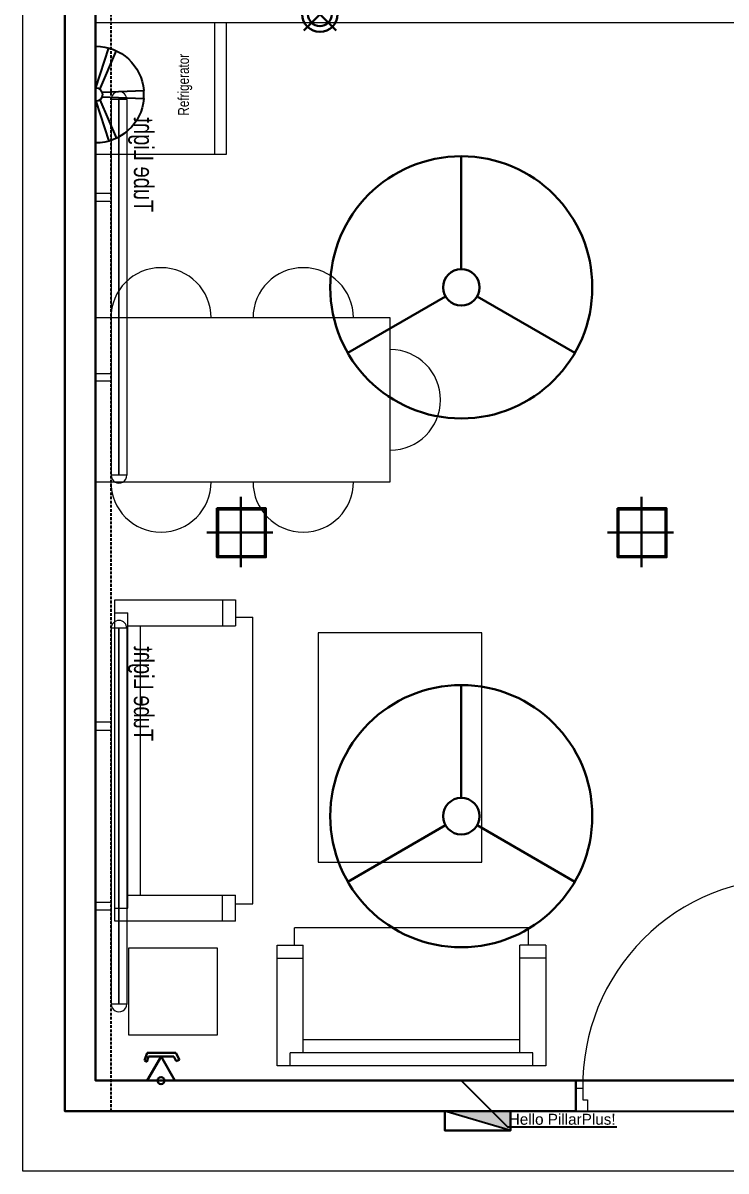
# Model space of a CAD drawing. Header units: millimetres. Extents: x 27934 to 36193, y -8056 to 1263.
# Drawn here: x 27934 to 31154, y -8056 to -2802 of the extents above; entities that cross this region are included whole.
import ezdxf

# ---------------------------------------------------------------- set-up
doc = ezdxf.new("R2010")
doc.units = ezdxf.units.MM
doc.header["$MEASUREMENT"] = 0
doc.linetypes.add('ACAD_ISO03W100', pattern=[30, 12, -18])
doc.linetypes.add('X-Type B1_lower NEW$0$HIDDENX2', pattern=[19.05, 12.7, -6.35])
for name, color, linetype in [('_CarpetFSI', 191, 'Continuous'), ('_Door', 114, 'Continuous'), ('_ResiFSI', 190, 'Continuous'), ('BEAM', 7, 'X-Type B1_lower NEW$0$HIDDENX2'), ('I-ELEC-POWR-SYMB', 7, 'Continuous'), ('SH-DB', 7, 'Continuous'), ('TextLayer', 7, 'Continuous')]:
    doc.layers.add(name, color=color, linetype=linetype)
for name, color, linetype, lineweight in [('_MAA_Door', 253, 'Continuous', 13), ('_MAA_Fixture_Kitchen', 253, 'Continuous', 9), ('_MAA_Spec_Furniture', 251, 'Continuous', 13), ('FUR', 9, 'Continuous', 9), ('PP-OUTER', 8, 'Continuous', 30), ('PP-ROOM 1', 8, 'Continuous', 30), ('SH-Ele-Ceiling fan', 1, 'Continuous', 20), ('SH-Ele-Ceiling Light', 4, 'Continuous', 20), ('SH-Ele-TUBE LIGHT', 5, 'Continuous', 5), ('SH-Telephone', 220, 'Continuous', 30), ('SH-TELEPHONE CONDUIT', 214, 'Continuous', 30), ('WALL', 8, 'Continuous', 30), ('WALL A', 7, 'Continuous', 5), ('walli', 94, 'Continuous', 20)]:
    doc.layers.add(name, color=color, linetype=linetype, lineweight=lineweight)
doc.styles.add('ING-DIM', font='swisscl.ttf')
doc.styles.get("Standard").update_dxf_attribs({"font": 'Arial.ttf'})
doc.styles.add('X-CORE NEW2$0$DIMTEXT', font='Romans.shx', dxfattribs={"width": 0.8})

# ---------------------------------------------------------------- blocks, each defined once
blk = doc.blocks.new('Tube Light')
at = {"layer": 'SH-Ele-TUBE LIGHT', "color": 5}
for p, q in [((-2788056.3, -928262.8), (-2789784.3, -928262.8)), ((-2789784.3, -928262.8), (-2789784.3, -928334.8)), ((-2788056.3, -928262.8), (-2788056.3, -928334.8)), ((-2788056.3, -928334.8), (-2789784.3, -928334.8)), ((-2789352.3, -928334.8), (-2789352.3, -928406.8)), ((-2789316.3, -928406.8), (-2789316.3, -928334.8)), ((-2788524.3, -928406.8), (-2788524.3, -928334.8)), ((-2788488.3, -928334.8), (-2788488.3, -928406.8)), ((-2789352.3, -928406.8), (-2789316.3, -928406.8)), ((-2788488.3, -928406.8), (-2788524.3, -928406.8))]:
    blk.add_line(p, q, dxfattribs=at)
at = {"layer": 'SH-Ele-TUBE LIGHT', "color": 4, "lineweight": 0, "const_width": 7.5}
blk.add_lwpolyline([(-2789784.3, -928298.8), (-2788056.3, -928298.8)], dxfattribs=at)
at = {"layer": 'SH-Ele-TUBE LIGHT', "color": 5, "extrusion": (0, 0, -1)}
for centre, start_param, end_param in [((-2789784.3, -928298.8), 0.785398, 3.926991), ((-2788056.3, -928298.8), 3.926991, 7.068583)]:
    blk.add_ellipse(centre, major_axis=(25.5, -25.5), ratio=1, start_param=start_param, end_param=end_param, dxfattribs=at)
at = {"layer": 'SH-Ele-TUBE LIGHT', "color": 5, "insert": (-2788574.8, -928140.1), "char_height": 90, "attachment_point": 1, "style": 'ING-DIM'}
blk.add_mtext_dynamic_manual_height_columns('Tube Light', width=489.045, gutter_width=25, heights=[0], dxfattribs=at)
blk = doc.blocks.new('rfgfggf')
at = {"layer": 'SH-Ele-Ceiling fan', "color": 174, "lineweight": 30, "true_color": 0x00008f}
for p, q in [((44163897.4, -73406.3), (44163450.3, -73148.2)), ((44164042.2, -73406.3), (44164489.3, -73148.2)), ((44163969.8, -73531.8), (44163969.8, -74048))]:
    blk.add_line(p, q, dxfattribs=at)
for radius in [599.9, 83.6]:
    blk.add_circle((44163969.8, -73448.2), radius, dxfattribs=at)
blk = doc.blocks.new('X-Type B1_lower NEW$0$122_AF-DOOR PULL')
at = {"linetype": 'X-Type B1_lower NEW$0$HIDDENX2'}
for p, q in [((10665.4, -5794.8), (10665.4, -5773.5)), ((10691.1, -5773.5), (10691.1, -5802.3)), ((10559.4, -5800.8), (10560.4, -5799.8)), ((10559.4, -5811.3), (10559.4, -5800.8)), ((10559.4, -5807.8), (10559.4, -5807.8)), ((10559.4, -5811.3), (10560.4, -5812.3)), ((10660.4, -5799.8), (10560.4, -5799.8)), ((10681.1, -5812.3), (10560.4, -5812.3))]:
    blk.add_line(p, q, dxfattribs=at)
blk.add_lwpolyline([(10704.7, -5767.5), (10704.7, -5770.6, -0.414214), (10701.8, -5773.5), (10655.5, -5773.5, -0.414214), (10652.6, -5770.6), (10652.6, -5767.5)], format="xyb", close=True, dxfattribs=at)
for centre, radius, end in [((10660.4, -5794.8), 5, 0), ((10681.1, -5802.3), 10, 360)]:
    blk.add_arc(centre, radius, 270, end, dxfattribs=at)
blk = doc.blocks.new('rghrger')
at = {"layer": '_MAA_Door'}
for p, q in [((-1000, 0), (-1000, 100)), ((-1000, 100), (-970, 100)), ((-970, 100), (-970, 50)), ((0, 100), (-30, 100)), ((-30, 100), (-30, 50)), ((0, 0), (0, 100)), ((-950, 0), (-1000, 0)), ((-970, 50), (-950, 50)), ((-950, 50), (-950, 0)), ((-50, 0), (-950, 0)), ((-30, 50), (-50, 50)), ((-50, 50), (-50, 0)), ((-50, 0), (0, 0))]:
    blk.add_line(p, q, dxfattribs=at)
blk.add_lwpolyline([(-55, 1015), (-30, 1015), (-30, 100), (-55, 100)], close=True, dxfattribs=at)
blk.add_circle((-30, 100), 5, dxfattribs=at)
blk.add_arc((-67.6, 112.6), 902.5, 89.1985, 180.8013, dxfattribs=at)
at = {"layer": '_MAA_Door', "extrusion": (0, 0, -1)}
for p, xscale, yscale, zscale, rotation in [((-5437.8, -9316), 0.9523809524882803, 0.9523809524882803, -0.9523809522699435, 90.0000000526141), ((5522.8, -9316), -0.9523809524882803, 0.9523809523789702, -0.9523809524882803, 269.9999999473859)]:
    blk.add_blockref('X-Type B1_lower NEW$0$122_AF-DOOR PULL', p, dxfattribs=dict(at, xscale=xscale, yscale=yscale, zscale=zscale, rotation=rotation))
blk = doc.blocks.new('fgfgfgfgfgg')
at = {"layer": 'SH-Telephone', "linetype": 'ByBlock'}
for p, q in [((-361.44, 3777.89), (-361.96, 3776.22)), ((-358.38, 3777.89), (-361.44, 3777.89)), ((-358.38, 3777.89), (-355.13, 3777.89)), ((-355.13, 3777.89), (-354.32, 3776.38)), ((-361.96, 3776.22), (-361.45, 3775.88)), ((-361.09, 3777.04), (-361.45, 3775.88)), ((-358.38, 3777.04), (-361.4, 3771.82)), ((-358.38, 3777.04), (-361.09, 3777.04)), ((-358.38, 3777.04), (-355.55, 3777.04)), ((-355.37, 3771.82), (-358.38, 3777.04)), ((-355.55, 3777.04), (-355.05, 3776.09)), ((-354.32, 3776.38), (-355.05, 3776.09)), ((-361.4, 3771.82), (-355.37, 3771.82))]:
    blk.add_line(p, q, dxfattribs=at)
blk = doc.blocks.new('ghfhghfg')
at = {"layer": 'SH-Ele-Ceiling Light', "color": 174, "lineweight": 30}
for p, q in [((44167637.3, -197508.7), (44167637.3, -197223)), ((44167780.2, -197365.8), (44167494.4, -197365.8))]:
    blk.add_line(p, q, dxfattribs=at)
blk.add_circle((44167637.3, -197365.8), 110.1, dxfattribs=at)
at = {"layer": 'SH-Ele-Ceiling Light', "color": 4, "lineweight": 30}
blk.add_circle((44167637.3, -197365.8), 74.1, dxfattribs=at)
blk = doc.blocks.new('GRID')
at = {"layer": 'SH-Ele-Ceiling Light', "color": 174, "lineweight": 30}
for p, q in [((-31637573, -21511745.5), (-31637573, -21512068)), ((-31637728, -21511909.5), (-31637426, -21511909.5))]:
    blk.add_line(p, q, dxfattribs=at)
for points in [[(-31637682.1, -21511797.9), (-31637457.9, -21511797.9), (-31637457.9, -21512022.1), (-31637682.1, -21512022.1)], [(-31637677.1, -21511802.9), (-31637462.9, -21511802.9), (-31637462.9, -21512017.1), (-31637677.1, -21512017.1)]]:
    blk.add_lwpolyline(points, close=True, dxfattribs=at)
blk = doc.blocks.new('fan wall mounted')
at = {"layer": 'I-ELEC-POWR-SYMB'}
for p, q in [((9645.53, -3.06), (9645.56, -13.86)), ((9645.56, -7.71), (9647.03, -3.25)), ((9646.04, -7.89), (9647.87, -3.57)), ((9646.26, -8.21), (9650.95, -8.01)), ((9646.26, -8.72), (9650.95, -8.91)), ((9650.95, -8.01), (9650.95, -8.91)), ((9645.56, -9.22), (9647.03, -13.68)), ((9646.04, -9.04), (9647.87, -13.36))]:
    blk.add_line(p, q, dxfattribs=at)
for radius, start, end in [(5.4, 4.7721, 90.1714), (0.758, 270.1714, 90.1714), (5.4, 270.1714, 355.2283)]:
    blk.add_arc((9645.55, -8.46), radius, start, end, dxfattribs=at)
blk = doc.blocks.new('MB')
at = {"layer": 'SH-DB'}
blk.add_hatch(color=30, dxfattribs=at).paths.add_polyline_path([(-31636038.2, -21514646.2), (-31636338.2, -21514557), (-31636338.2, -21514646.2)])
at = {"layer": 'SH-DB', "color": 30}
blk.add_line((-31636338.2, -21514557, 0), (-31636038.2, -21514646.2, 0), dxfattribs=at)
at = {"layer": 'SH-DB', "color": 30, "lineweight": 30, "elevation": 0}
blk.add_lwpolyline([(-31636038.2, -21514646.2), (-31636038.2, -21514557), (-31636338.2, -21514557), (-31636338.2, -21514646.2)], close=True, dxfattribs=at)

msp = doc.modelspace()

# ---------------------------------------------------------------- linework, layer by layer
at = {"layer": '_CarpetFSI'}
msp.add_lwpolyline([(35261.2, -4896.8), (33851.2, -4896.8), (33851.2, -2701.8), (34786.2, -2701.8), (34786.2, -416.8), (33936.2, -416.8), (33936.2, 663.2), (30501.2, 663.2), (30501.2, -556.8), (28266.2, -556.8), (28266.2, -7641.8), (35261.2, -7641.8)], close=True, dxfattribs=at)
at = {"layer": '_Door'}
msp.add_lwpolyline([(31516.2, -7641.8), (30466.2, -7641.8), (30466.2, -7781.8), (31516.2, -7781.8)], close=True, dxfattribs=at)
at = {"layer": '_MAA_Fixture_Kitchen'}
for points in [[(28266.2, -2801.8), (28266.2, -3401.8), (28866.2, -3401.8), (28866.2, -2801.8)], [(28866.2, -3401.8), (28866.2, -2801.8), (28810.5, -2801.8), (28810.5, -3401.8)]]:
    msp.add_lwpolyline(points, close=True, dxfattribs=at)
at = {"layer": '_ResiFSI'}
msp.add_lwpolyline([(33991.2, -2841.8), (34926.2, -2841.8), (34926.2, -276.8), (34076.2, -276.8), (34076.2, 803.2), (28126.2, 803.2), (28126.2, -7781.8), (35401.2, -7781.8), (35401.2, -4756.8), (33991.2, -4756.8)], close=True, dxfattribs=at)
at = {"layer": 'BEAM'}
for p, q in [((28126.2, 803.2), (28126.2, -7781.8)), ((28336.2, 803.2), (28336.2, -7781.8))]:
    msp.add_line(p, q, dxfattribs=at)
at = {"layer": 'FUR'}
for p, q in [((28354.1, -5442.3), (28906.9, -5442.3)), ((28354.1, -6912.6, 1.5), (28354.1, -5442.3)), ((28847.5, -5442.3), (28847.5, -5561.2)), ((28906.9, -5442.3), (28906.9, -5561.2)), ((28354.1, -5501.7), (28413.5, -5501.7)), ((28413.5, -6853.2, 1.5), (28413.5, -5501.7)), ((28413.5, -5561.2), (28906.9, -5561.2)), ((28413.5, -5561.2), (28906.9, -5561.2)), ((28472.9, -6793.8, 1.5), (28472.9, -5561.2)), ((28906.9, -5521.5), (28986.2, -5521.5)), ((28986.2, -6833.4, 1.5), (28986.2, -5521.5)), ((28413.5, -6793.8, 1.5), (28906.9, -6793.8, 1.5)), ((28847.5, -6912.6, 1.5), (28847.5, -6793.8, 1.5)), ((28906.9, -6912.6, 1.5), (28906.9, -6793.8, 1.5)), ((28354.1, -6853.2, 1.5), (28413.5, -6853.2, 1.5)), ((28906.9, -6833.4, 1.5), (28986.2, -6833.4, 1.5)), ((28906.9, -6912.6, 1.5), (28354.1, -6912.6, 1.5)), ((30249.1, -6942.3, 3.1), (29177.3, -6942.3, 1.5)), ((29177.3, -7021.5, 1.5), (29177.3, -6942.3, 1.5)), ((30249.1, -7021.5, 3.1), (30249.1, -6942.3, 3.1)), ((28418.7, -7434.3, -0.8), (28418.7, -7034.8, -0.8)), ((28418.7, -7034.8, -0.8), (28822.9, -7034.8, -0.8)), ((28822.9, -7034.8, -0.8), (28822.9, -7434.3, -0.8)), ((29098.1, -7021.5, 1.5), (29217, -7021.5, 1.5)), ((29098.1, -7574.4, 1.5), (29098.1, -7021.5, 1.5)), ((29217, -7515, 1.5), (29217, -7021.5, 1.5)), ((29217, -7515, 1.5), (29217, -7021.5, 1.5)), ((30209.5, -7515, 3.1), (30209.5, -7021.5, 3.1)), ((30328.3, -7021.5, 3.1), (30209.5, -7021.5, 3.1)), ((30328.3, -7021.5, 3.1), (30328.3, -7574.4, 3.1)), ((29098.1, -7081, 1.5), (29217, -7081, 1.5)), ((30328.3, -7081, 3.1), (30209.5, -7081, 3.1)), ((28822.9, -7434.3, -0.8), (28418.7, -7434.3, -0.8)), ((30209.5, -7455.5, 3.1), (29217, -7455.5, 1.5)), ((30268.9, -7515, 3.1), (29157.5, -7515, 1.5)), ((29157.5, -7574.4, 1.5), (29157.5, -7515, 1.5)), ((30268.9, -7574.4, 3.1), (30268.9, -7515, 3.1)), ((30328.3, -7574.4, 3.1), (29098.1, -7574.4, 1.5))]:
    msp.add_line(p, q, dxfattribs=at)
for points in [[(29616.2, -4151.8), (28266.2, -4151.8), (28266.2, -4901.8), (29616.2, -4901.8)], [(30035.5, -5592.3), (29285.5, -5592.3), (29285.5, -6642.3), (30035.5, -6642.3)]]:
    msp.add_lwpolyline(points, close=True, dxfattribs=at)
for centre, start, end in [((28566.2, -4151.8), 0, 180), ((29217.6, -4151.8), 0, 180), ((29616.2, -4526.8), 270, 90), ((28566.2, -4901.8), 180, 0), ((29217.6, -4901.8), 180, 0)]:
    msp.add_arc(centre, 230, start, end, dxfattribs=at)
at = {"layer": 'PP-OUTER', "lineweight": 0, "ltscale": 60}
msp.add_lwpolyline([(36192.9, -8055.8), (27933.9, -8055.8), (27933.9, 1263.2), (36192.9, 1263.2)], close=True, dxfattribs=at)
at = {"layer": 'PP-ROOM 1', "lineweight": 0, "ltscale": 60}
msp.add_lwpolyline([(31616.2, -2801.8), (28266.2, -2801.8), (28266.2, -7641.8), (31616.2, -7641.8)], close=True, dxfattribs=at)
at = {"layer": 'SH-TELEPHONE CONDUIT', "ltscale": 50}
msp.add_circle((28566.2, -7641.8), 16, dxfattribs=at)
at = {"layer": 'TextLayer'}
for p, q in [((29941.2, -7641.8), (30153.3, -7853.9)), ((30153.3, -7853.9), (30653.3, -7853.9))]:
    msp.add_line(p, q, dxfattribs=at)
at = {"layer": 'WALL A', "linetype": 'Continuous', "lineweight": 30, "ltscale": 0.6}
msp.add_lwpolyline([(30466.2, -7641.8), (28266.2, -7641.8), (28266.2, -556.8), (28636.2, -556.8), (28636.2, -416.8), (28126.2, -416.8), (28126.2, -7781.8), (30466.2, -7781.8)], close=True, dxfattribs=at)

# ---------------------------------------------------------------- block references
at = {"layer": 'I-ELEC-POWR-SYMB', "xscale": -41.01871016421745, "yscale": 41.01871016421745, "zscale": 41.01871016421745, "rotation": 180.0000001351912}
msp.add_blockref('fan wall mounted', (-367381.4, -3476.5), dxfattribs=at)
at = {"layer": 'SH-Ele-Ceiling fan', "linetype": 'Continuous', "lineweight": 0, "xscale": -1.000215221815552, "yscale": 1.000215221815552, "zscale": 1.000215221815552, "rotation": 59.99999999925663}
for p in [(22053057, 38288071.6), (22053057, 38285651.6)]:
    msp.add_blockref('rfgfggf', p, dxfattribs=at)
at = {"layer": 'SH-Ele-Ceiling Light', "lineweight": 0, "xscale": 0.7339191777686022, "yscale": 0.7339191777686022, "zscale": 0.7339191777686022, "rotation": 45.00152085125286}
msp.add_blockref('ghfhghfg', (-22993728.4, -22822151.4), dxfattribs=at)
at = {"layer": 'SH-Ele-TUBE LIGHT', "lineweight": 0, "xscale": -0.9950679716063259, "yscale": 0.9950679716063259, "zscale": 0.9950679716063259, "rotation": 270}
for p in [(952094.1, 2771153.4, 0), (952094.1, 2768733.5)]:
    msp.add_blockref('Tube Light', p, dxfattribs=at)
at = {"layer": 'SH-Telephone', "xscale": 20.96282801649255, "yscale": 20.96282801649255, "zscale": 20.96282801649255}
msp.add_blockref('fgfgfgfgfgg', (36078.9, -86709.8), dxfattribs=at)
at = {"layer": 'WALL', "lineweight": 0}
for p in [(31666504.4, 21506775.2), (31668338.9, 21506775.2)]:
    msp.add_blockref('GRID', p, dxfattribs=at)
at = {"layer": 'WALL', "lineweight": 0, "rotation": 180}
msp.add_blockref('MB', (-31606172.1, -21522428, 0), dxfattribs=at)
at = {"layer": 'walli', "color": 8, "lineweight": 25, "ltscale": 0.25, "xscale": 1.050000000745056, "yscale": 1.050000000745056, "zscale": 1.050000000745056}
msp.add_blockref('rghrger', (31516.2, -7781.8, 0), dxfattribs=at)

# ---------------------------------------------------------------- texts
at = {"layer": '_MAA_Spec_Furniture', "linetype": 'ACAD_ISO03W100', "insert": (28676.6, -3084.4), "char_height": 50, "width": 409.609, "attachment_point": 5, "rotation": 90, "style": 'X-CORE NEW2$0$DIMTEXT'}
msp.add_mtext('\\A1;{\\fCentury Gothic|b0|i0|c0|p34;Refrigerator}', dxfattribs=at)
at = {"layer": 'TextLayer', "insert": (30403.3, -7793.9), "char_height": 50, "attachment_point": 2}
msp.add_mtext('Hello PillarPlus!', dxfattribs=at)

doc.saveas('drawing.dxf')
